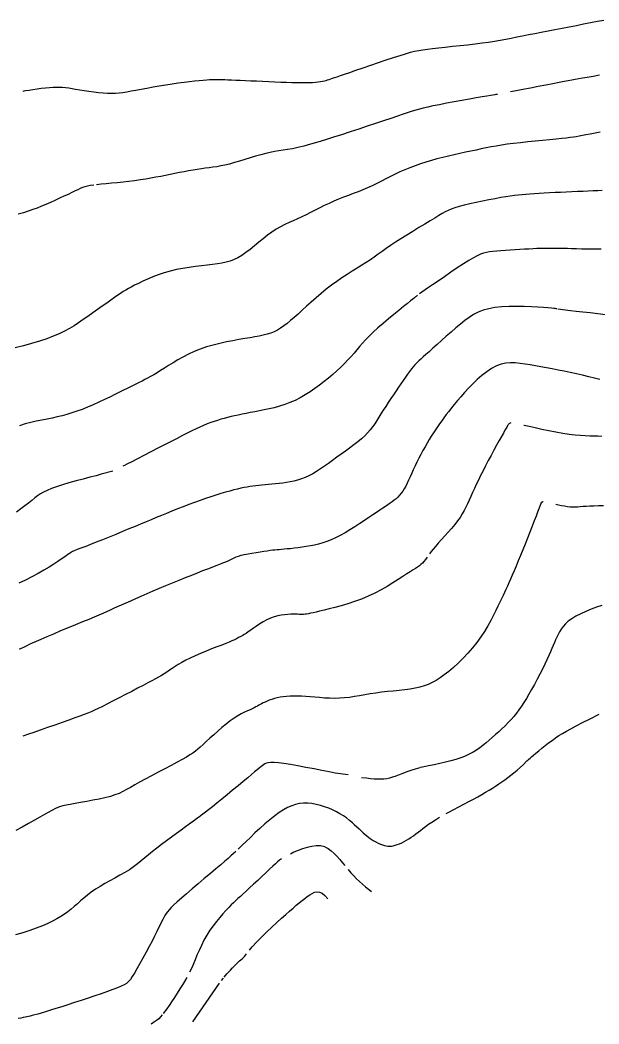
# Model space of a CAD drawing. Header units: millimetres. Extents: x 2235526 to 2245569, y 371981 to 382303.
# Drawn here: x 2243774.1 to 2243974.1, y 377824.5 to 378171 of the extents above; entities that cross this region are included whole.
import ezdxf

# ---------------------------------------------------------------- set-up
doc = ezdxf.new("R2010")
doc.units = ezdxf.units.MM
doc.linetypes.add('CONTI', pattern=[0])
for name, color, linetype, transparency in [('159', 10, 'CONTI', 0.7), ('161', 10, 'CONTI', 0.7), ('163', 10, 'CONTI', 0.7), ('165', 10, 'CONTI', 0.7), ('167', 10, 'CONTI', 0.7), ('169', 10, 'CONTI', 0.7), ('171', 10, 'CONTI', 0.7), ('173', 10, 'CONTI', 0.7), ('175', 10, 'CONTI', 0.7), ('177', 10, 'CONTI', 0.7), ('179', 10, 'CONTI', 0.7), ('181', 10, 'CONTI', 0.7), ('183', 10, 'CONTI', 0.7)]:
    doc.layers.add(name, color=color, linetype=linetype, transparency=transparency)

msp = doc.modelspace()

# ---------------------------------------------------------------- linework, layer by layer
at = {"layer": '159'}
for points in [[(2243853.34, 377850), (2243854.3, 377851.15), (2243855.89, 377852.89), (2243857.58, 377854.63), (2243859.33, 377856.34), (2243861.09, 377857.98), (2243862.79, 377859.54), (2243864.4, 377860.99), (2243865.87, 377862.29), (2243867.21, 377863.46), (2243868.43, 377864.52), (2243869.55, 377865.46), (2243870.58, 377866.32), (2243871.55, 377867.1), (2243872.46, 377867.81), (2243873.33, 377868.47), (2243874.18, 377869.08), (2243875.01, 377869.59), (2243875.85, 377869.96), (2243876.7, 377870.13), (2243877.58, 377870.05), (2243878.48, 377869.66), (2243879.44, 377868.9), (2243880.44, 377867.74)], [(2243851.65, 377847.77), (2243852.32, 377848.68)]]:
    msp.add_lwpolyline(points, dxfattribs=at)
at = {"layer": '159', "elevation": 159}
for points in [[(2243844.66, 377840.72), (2243845.07, 377841.2), (2243845.57, 377841.77), (2243846.14, 377842.41), (2243846.79, 377843.12), (2243847.5, 377843.87), (2243848.28, 377844.66), (2243849.1, 377845.46), (2243849.94, 377846.25), (2243850.79, 377847.02), (2243851.65, 377847.77)], [(2243833.81, 377825.3), (2243843.01, 377838.64)], [(2243843.65, 377839.46), (2243844.35, 377840.33)]]:
    msp.add_lwpolyline(points, dxfattribs=at)
at = {"layer": '161', "elevation": 161}
for points in [[(2243879.44, 377885.64), (2243879.38, 377885.67), (2243877.91, 377885.99), (2243876.43, 377886.02), (2243874.86, 377885.82), (2243873.26, 377885.45), (2243871.68, 377884.94), (2243870.16, 377884.36), (2243868.74, 377883.75), (2243867.48, 377883.16)], [(2243864.45, 377881.52), (2243863.78, 377881.04), (2243863.1, 377880.49), (2243862.34, 377879.81), (2243861.41, 377878.95), (2243860.3, 377877.92), (2243859.03, 377876.72), (2243857.64, 377875.42), (2243856.21, 377874.08), (2243854.79, 377872.75), (2243853.43, 377871.48), (2243852.2, 377870.35), (2243851.14, 377869.37), (2243850.21, 377868.53), (2243849.39, 377867.78), (2243848.61, 377867.07), (2243847.85, 377866.36), (2243847.06, 377865.59), (2243846.2, 377864.72), (2243845.24, 377863.71), (2243844.19, 377862.57), (2243843.08, 377861.3), (2243841.94, 377859.91), (2243840.8, 377858.42), (2243839.68, 377856.83), (2243838.62, 377855.15), (2243837.64, 377853.41), (2243836.75, 377851.64), (2243835.94, 377849.89), (2243835.22, 377848.21), (2243834.59, 377846.66), (2243834.05, 377845.28), (2243833.61, 377844.13), (2243832.66, 377842.34)], [(2243831.73, 377840.58), (2243830.97, 377839.14), (2243830.22, 377837.99), (2243829.35, 377836.64), (2243828.4, 377835.17), (2243827.43, 377833.66), (2243826.48, 377832.2), (2243825.61, 377830.85), (2243824.86, 377829.69), (2243823.59, 377828.16)], [(2243823.15, 377827.62), (2243822.08, 377826.33), (2243821.57, 377825.96), (2243820.95, 377825.51), (2243820.23, 377825), (2243819.42, 377824.44)]]:
    msp.add_lwpolyline(points, dxfattribs=at)
at = {"layer": '161'}
for points in [[(2243879.44, 377885.64), (2243880.52, 377885.06), (2243881.56, 377884.3), (2243882.57, 377883.4), (2243883.56, 377882.39), (2243884.53, 377881.29), (2243885.49, 377880.15), (2243886.31, 377879.16)], [(2243887.4, 377877.85), (2243887.41, 377877.84), (2243888.38, 377876.73), (2243889.36, 377875.66), (2243890.35, 377874.64), (2243891.35, 377873.67), (2243892.37, 377872.74), (2243893.41, 377871.86), (2243894.47, 377871.03), (2243895.56, 377870.25)]]:
    msp.add_lwpolyline(points, dxfattribs=at)
at = {"layer": '163', "elevation": 163}
for points in [[(2243949.18, 377915.29), (2243949.47, 377915.55), (2243949.84, 377915.86), (2243950.28, 377916.24), (2243950.83, 377916.7), (2243951.49, 377917.26), (2243952.33, 377917.97), (2243953.3, 377918.78), (2243954.37, 377919.65), (2243955.51, 377920.57), (2243956.69, 377921.49), (2243957.89, 377922.39), (2243959.09, 377923.24), (2243960.26, 377924.03), (2243961.48, 377924.79), (2243962.82, 377925.57), (2243964.37, 377926.42), (2243966.21, 377927.39), (2243968.42, 377928.52), (2243971.07, 377929.86), (2243974.21, 377931.44)], [(2243889.57, 377893.4), (2243888.95, 377893.96), (2243887.96, 377894.79), (2243886.91, 377895.6), (2243885.8, 377896.36), (2243884.63, 377897.09), (2243883.4, 377897.78), (2243882.1, 377898.41), (2243880.74, 377899), (2243879.33, 377899.51), (2243877.89, 377899.95), (2243876.42, 377900.3), (2243874.95, 377900.55), (2243873.5, 377900.69), (2243872.07, 377900.69), (2243870.67, 377900.56), (2243869.31, 377900.27), (2243867.94, 377899.84), (2243866.55, 377899.23), (2243865.13, 377898.45), (2243863.64, 377897.5), (2243862.07, 377896.35), (2243860.41, 377895.02), (2243858.69, 377893.55), (2243856.96, 377892), (2243855.27, 377890.43), (2243853.67, 377888.9), (2243852.19, 377887.48), (2243850.89, 377886.21), (2243850.14, 377885.48), (2243849.47, 377884.83)], [(2243848.7, 377884.09), (2243847.85, 377883.29), (2243846.98, 377882.49), (2243846.01, 377881.64), (2243844.88, 377880.66), (2243843.51, 377879.49), (2243841.8, 377878.05), (2243839.86, 377876.42), (2243837.77, 377874.67), (2243835.63, 377872.87), (2243833.54, 377871.1), (2243831.57, 377869.43), (2243829.84, 377867.94), (2243828.4, 377866.67), (2243827.24, 377865.6), (2243826.32, 377864.71), (2243825.59, 377863.93), (2243825.01, 377863.25), (2243824.54, 377862.61), (2243824.14, 377861.97), (2243823.76, 377861.3), (2243823.38, 377860.57), (2243822.98, 377859.74), (2243822.52, 377858.78), (2243821.99, 377857.67), (2243821.36, 377856.38), (2243820.6, 377854.87), (2243819.71, 377853.13), (2243818.71, 377851.23), (2243817.64, 377849.24), (2243816.56, 377847.25), (2243815.5, 377845.34), (2243814.51, 377843.58), (2243813.63, 377842.07), (2243812.88, 377840.85), (2243812.22, 377839.89), (2243811.57, 377839.14), (2243810.87, 377838.53), (2243810.05, 377838), (2243809.03, 377837.51), (2243807.74, 377836.98), (2243806.14, 377836.37), (2243804.27, 377835.7), (2243802.19, 377834.97), (2243799.95, 377834.21), (2243797.62, 377833.42), (2243795.26, 377832.64), (2243792.92, 377831.88), (2243790.66, 377831.15), (2243788.51, 377830.47), (2243786.49, 377829.84), (2243784.63, 377829.26), (2243782.95, 377828.74), (2243781.46, 377828.29), (2243780.2, 377827.92), (2243779.17, 377827.63), (2243778.33, 377827.4), (2243777.63, 377827.22), (2243777.02, 377827.08), (2243776.44, 377826.96), (2243775.85, 377826.84), (2243775.19, 377826.71), (2243774.4, 377826.55), (2243773.48, 377826.39)]]:
    msp.add_lwpolyline(points, dxfattribs=at)
at = {"layer": '163'}
for points in [[(2243921.34, 377897.17), (2243922.22, 377897.64), (2243923.94, 377898.56), (2243925.68, 377899.47), (2243927.41, 377900.37), (2243929.1, 377901.26), (2243930.7, 377902.11), (2243932.2, 377902.93), (2243933.58, 377903.71), (2243934.88, 377904.47), (2243936.11, 377905.2), (2243937.27, 377905.92), (2243938.38, 377906.64), (2243939.46, 377907.35), (2243940.52, 377908.06), (2243941.57, 377908.79), (2243942.61, 377909.55), (2243943.67, 377910.34), (2243944.73, 377911.18), (2243945.81, 377912.08), (2243946.9, 377913.06), (2243948.03, 377914.12), (2243949.18, 377915.29)], [(2243889.57, 377893.4), (2243891.21, 377891.82), (2243892.67, 377890.5), (2243893.96, 377889.43), (2243895.11, 377888.56), (2243896.14, 377887.88), (2243897.05, 377887.34), (2243897.87, 377886.92), (2243898.61, 377886.59), (2243899.3, 377886.32), (2243899.95, 377886.11), (2243900.57, 377885.96), (2243901.17, 377885.88), (2243901.77, 377885.86), (2243902.38, 377885.9), (2243903.02, 377886.01), (2243903.69, 377886.18), (2243904.41, 377886.42), (2243905.17, 377886.72), (2243905.97, 377887.07), (2243906.78, 377887.48), (2243907.6, 377887.93), (2243908.43, 377888.42), (2243909.25, 377888.95), (2243910.05, 377889.5), (2243910.83, 377890.09), (2243911.61, 377890.69), (2243912.4, 377891.33), (2243913.25, 377891.99), (2243914.16, 377892.69), (2243915.17, 377893.43), (2243916.3, 377894.2), (2243917.57, 377895.01), (2243918.99, 377895.85)]]:
    msp.add_lwpolyline(points, dxfattribs=at)
at = {"layer": '165', "elevation": 165}
for points in [[(2243975.08, 377968.99), (2243973.25, 377968.35), (2243971.38, 377967.64), (2243969.54, 377966.88), (2243967.78, 377966.08), (2243966.15, 377965.24), (2243964.71, 377964.37), (2243963.5, 377963.5), (2243962.49, 377962.6), (2243961.67, 377961.7), (2243960.99, 377960.79), (2243960.42, 377959.87), (2243959.94, 377958.94), (2243959.52, 377958.02), (2243959.11, 377957.09), (2243958.71, 377956.14), (2243958.29, 377955.14), (2243957.84, 377954.07), (2243957.34, 377952.91), (2243956.77, 377951.64), (2243956.12, 377950.23), (2243955.37, 377948.68), (2243954.54, 377947), (2243953.65, 377945.25), (2243952.72, 377943.47), (2243951.78, 377941.7), (2243950.83, 377939.97), (2243949.9, 377938.34), (2243949.01, 377936.83), (2243948.14, 377935.44), (2243947.29, 377934.15), (2243946.44, 377932.94), (2243945.57, 377931.78), (2243944.67, 377930.68), (2243943.72, 377929.59), (2243942.72, 377928.52), (2243941.67, 377927.46), (2243940.58, 377926.41), (2243939.47, 377925.38), (2243938.35, 377924.38), (2243937.24, 377923.4), (2243936.14, 377922.45), (2243935.07, 377921.54), (2243934.01, 377920.66), (2243932.92, 377919.83), (2243931.79, 377919.04), (2243930.59, 377918.29), (2243929.3, 377917.59), (2243927.89, 377916.94), (2243926.35, 377916.34), (2243924.68, 377915.8), (2243922.9, 377915.29), (2243921.05, 377914.82), (2243919.13, 377914.38), (2243917.16, 377913.97), (2243915.18, 377913.57), (2243913.18, 377913.19), (2243912.37, 377913.04)], [(2243887.51, 377910.53), (2243882.93, 377911.05), (2243880.84, 377911.48), (2243878.37, 377911.99), (2243875.66, 377912.53), (2243872.85, 377913.08), (2243870.08, 377913.59), (2243867.49, 377914.04), (2243865.21, 377914.39), (2243863.35, 377914.62), (2243861.89, 377914.72), (2243860.74, 377914.72), (2243859.86, 377914.63), (2243859.19, 377914.47), (2243858.64, 377914.24), (2243858.17, 377913.97), (2243857.72, 377913.66), (2243857.23, 377913.28), (2243856.66, 377912.82), (2243855.98, 377912.24), (2243855.13, 377911.52), (2243854.08, 377910.62), (2243852.77, 377909.51), (2243851.2, 377908.2), (2243849.42, 377906.72), (2243847.53, 377905.16), (2243845.61, 377903.58), (2243843.76, 377902.07), (2243842.07, 377900.69), (2243840.62, 377899.51), (2243836.75, 377896.52), (2243836.49, 377896.33), (2243836.17, 377896.09), (2243835.76, 377895.77), (2243835.22, 377895.37), (2243834.53, 377894.86), (2243833.65, 377894.22), (2243832.56, 377893.44), (2243831.25, 377892.51), (2243829.74, 377891.44), (2243828.1, 377890.27), (2243826.39, 377889.03), (2243824.66, 377887.76), (2243822.96, 377886.49), (2243821.36, 377885.24), (2243819.89, 377884.05), (2243818.53, 377882.91), (2243817.23, 377881.82), (2243815.96, 377880.76), (2243814.67, 377879.74), (2243813.32, 377878.74), (2243811.87, 377877.76), (2243810.3, 377876.79), (2243808.63, 377875.83), (2243806.89, 377874.87), (2243805.14, 377873.91), (2243803.41, 377872.94), (2243801.74, 377871.97), (2243800.17, 377870.98), (2243798.73, 377869.98), (2243797.41, 377868.97), (2243796.18, 377867.97), (2243795.03, 377866.97), (2243793.92, 377865.99), (2243792.83, 377865.03), (2243791.75, 377864.11), (2243790.64, 377863.24), (2243789.47, 377862.39), (2243788.22, 377861.57), (2243786.86, 377860.77), (2243785.36, 377859.98), (2243783.68, 377859.19), (2243781.81, 377858.38), (2243779.73, 377857.57), (2243777.46, 377856.76), (2243775.04, 377855.97), (2243772.53, 377855.23)]]:
    msp.add_lwpolyline(points, dxfattribs=at)
at = {"layer": '165'}
msp.add_lwpolyline([(2243892.1, 377909.56), (2243893.74, 377909.41), (2243895.2, 377909.28), (2243896.49, 377909.17), (2243897.67, 377909.09), (2243898.76, 377909.07), (2243899.79, 377909.12), (2243900.81, 377909.23), (2243901.84, 377909.44), (2243902.91, 377909.75), (2243904.04, 377910.14), (2243905.23, 377910.59), (2243906.49, 377911.08), (2243907.83, 377911.59), (2243909.25, 377912.11), (2243910.76, 377912.59), (2243912.37, 377913.04)], dxfattribs=at)
at = {"layer": '167', "elevation": 167}
for points in [[(2243954.76, 378004.73), (2243954.72, 378004.73), (2243954.69, 378004.73), (2243954.18, 378004.4), (2243952.91, 378001.13), (2243952.37, 377999.75), (2243951.73, 377998.11), (2243951.01, 377996.27), (2243950.22, 377994.29), (2243949.41, 377992.23), (2243948.58, 377990.14), (2243947.76, 377988.1), (2243946.96, 377986.15), (2243946.21, 377984.3), (2243945.49, 377982.55), (2243944.8, 377980.92), (2243944.15, 377979.4), (2243943.55, 377978), (2243942.98, 377976.72), (2243942.46, 377975.56), (2243941.96, 377974.48), (2243941.46, 377973.44), (2243940.95, 377972.38), (2243940.42, 377971.28), (2243939.83, 377970.08), (2243939.18, 377968.74), (2243938.44, 377967.23), (2243937.61, 377965.57), (2243936.69, 377963.79), (2243935.66, 377961.93), (2243934.52, 377960.01), (2243933.27, 377958.07), (2243931.89, 377956.15), (2243930.4, 377954.27), (2243928.81, 377952.46), (2243927.17, 377950.72), (2243925.49, 377949.09), (2243923.83, 377947.58), (2243922.2, 377946.21), (2243920.66, 377945), (2243919.2, 377943.95), (2243917.82, 377943.06), (2243916.47, 377942.31), (2243915.12, 377941.69), (2243913.72, 377941.17), (2243912.24, 377940.74), (2243910.64, 377940.39), (2243908.89, 377940.1), (2243907.02, 377939.84), (2243905.06, 377939.62), (2243903.04, 377939.41), (2243901, 377939.2), (2243898.97, 377938.97), (2243896.98, 377938.72), (2243895.06, 377938.43), (2243893.2, 377938.11), (2243891.4, 377937.79), (2243889.64, 377937.49), (2243887.9, 377937.23), (2243886.18, 377937.03), (2243884.46, 377936.9), (2243882.73, 377936.86), (2243881.01, 377936.9), (2243879.3, 377936.99), (2243877.61, 377937.13), (2243875.96, 377937.28), (2243874.37, 377937.42), (2243872.83, 377937.55), (2243871.36, 377937.64), (2243869.97, 377937.68), (2243868.64, 377937.68), (2243867.38, 377937.64), (2243866.18, 377937.56), (2243865.04, 377937.43), (2243863.96, 377937.26), (2243862.94, 377937.05), (2243861.97, 377936.8), (2243861.06, 377936.52), (2243860.21, 377936.23), (2243859.44, 377935.93), (2243858.74, 377935.63), (2243858.12, 377935.33), (2243857.57, 377935.05), (2243857.07, 377934.78), (2243856.59, 377934.51), (2243856.11, 377934.24), (2243855.6, 377933.95), (2243855.02, 377933.65), (2243854.35, 377933.32), (2243853.56, 377932.96), (2243852.66, 377932.55), (2243851.66, 377932.07), (2243850.55, 377931.5), (2243849.36, 377930.84), (2243848.08, 377930.05), (2243846.73, 377929.12), (2243845.32, 377928.04), (2243843.87, 377926.86), (2243842.42, 377925.61), (2243841.01, 377924.35), (2243839.67, 377923.11), (2243838.43, 377921.96), (2243837.33, 377920.93), (2243836.38, 377920.06), (2243835.52, 377919.32), (2243834.69, 377918.65), (2243833.81, 377918.02), (2243832.81, 377917.37), (2243831.61, 377916.65), (2243830.13, 377915.82), (2243828.34, 377914.85), (2243826.29, 377913.77), (2243824.08, 377912.6), (2243821.8, 377911.39), (2243819.53, 377910.19), (2243817.38, 377909.03), (2243815.43, 377907.96), (2243813.74, 377906.99), (2243812.27, 377906.14), (2243810.93, 377905.38), (2243809.65, 377904.71), (2243808.33, 377904.1), (2243806.91, 377903.55), (2243805.3, 377903.05), (2243803.45, 377902.57), (2243801.42, 377902.12), (2243799.28, 377901.7), (2243797.13, 377901.31), (2243795.05, 377900.95), (2243793.12, 377900.61), (2243791.43, 377900.3), (2243790.03, 377900.02), (2243788.93, 377899.76), (2243788.06, 377899.53), (2243787.41, 377899.33), (2243786.93, 377899.16), (2243786.59, 377899.02), (2243786.34, 377898.9), (2243782.58, 377896.81), (2243780.99, 377895.92), (2243779.11, 377894.87), (2243777.02, 377893.7), (2243774.83, 377892.47), (2243772.63, 377891.24)], [(2243975.68, 378003.3), (2243973.95, 378003.29), (2243972.35, 378003.26), (2243970.92, 378003.21), (2243969.67, 378003.15), (2243968.59, 378003.06), (2243967.62, 378002.98), (2243966.73, 378002.92), (2243965.88, 378002.88), (2243965.02, 378002.88), (2243964.12, 378002.93), (2243963.18, 378003.04), (2243962.19, 378003.19), (2243961.17, 378003.38), (2243960.17, 378003.59), (2243959.2, 378003.81)]]:
    msp.add_lwpolyline(points, dxfattribs=at)
at = {"layer": '169', "elevation": 169}
for points in [[(2243943.65, 378032.01), (2243942.9, 378031.58), (2243942.82, 378031.46), (2243942.7, 378031.29), (2243942.55, 378031.03), (2243942.33, 378030.66), (2243942.03, 378030.13), (2243941.62, 378029.41), (2243941.08, 378028.46), (2243940.41, 378027.25), (2243939.61, 378025.83), (2243938.73, 378024.24), (2243937.79, 378022.53), (2243936.83, 378020.75), (2243935.86, 378018.94), (2243934.92, 378017.16), (2243934.04, 378015.44), (2243933.21, 378013.79), (2243932.44, 378012.22), (2243931.72, 378010.71), (2243931.04, 378009.26), (2243930.41, 378007.88), (2243929.81, 378006.56), (2243929.25, 378005.3), (2243928.7, 378004.08), (2243928.14, 378002.9), (2243927.53, 378001.73), (2243926.87, 378000.55), (2243926.11, 377999.36), (2243925.25, 377998.13), (2243924.25, 377996.86), (2243923.16, 377995.56), (2243922, 377994.25), (2243920.83, 377992.95), (2243919.67, 377991.68), (2243918.57, 377990.46), (2243917.57, 377989.3), (2243916.82, 377988.4), (2243916.17, 377987.57), (2243915.58, 377986.79)], [(2243975.03, 378027.29), (2243973.7, 378027.34), (2243972.33, 378027.38), (2243970.9, 378027.41), (2243969.36, 378027.47), (2243967.69, 378027.56), (2243965.85, 378027.72), (2243963.82, 378027.97), (2243961.58, 378028.31), (2243959.2, 378028.74), (2243956.76, 378029.21), (2243954.36, 378029.71), (2243952.09, 378030.2), (2243950.02, 378030.66), (2243948.26, 378031.06), (2243948.18, 378031.08), (2243948.1, 378031.1)], [(2243914.72, 377985.61), (2243914.16, 377984.85), (2243913.63, 377984.18), (2243913.12, 377983.6), (2243912.61, 377983.11), (2243912.07, 377982.66), (2243911.45, 377982.22), (2243910.73, 377981.76), (2243909.89, 377981.23), (2243908.89, 377980.6), (2243907.69, 377979.84), (2243906.29, 377978.92), (2243904.69, 377977.87), (2243902.91, 377976.74), (2243900.98, 377975.55), (2243898.9, 377974.36), (2243896.71, 377973.21), (2243894.42, 377972.12), (2243892.06, 377971.15), (2243889.67, 377970.29), (2243887.31, 377969.52), (2243885.02, 377968.85), (2243882.86, 377968.27), (2243880.87, 377967.77), (2243879.11, 377967.34), (2243877.61, 377966.98), (2243876.35, 377966.68), (2243875.31, 377966.44), (2243874.44, 377966.25), (2243873.71, 377966.1), (2243873.09, 377965.99), (2243872.55, 377965.92), (2243872.05, 377965.88), (2243871.57, 377965.87), (2243871.08, 377965.87), (2243870.56, 377965.88), (2243869.97, 377965.9), (2243869.31, 377965.91), (2243868.54, 377965.92), (2243867.64, 377965.9), (2243866.62, 377965.85), (2243865.52, 377965.75), (2243864.34, 377965.59), (2243863.11, 377965.35), (2243861.85, 377965.01), (2243860.59, 377964.55), (2243859.33, 377963.98), (2243858.1, 377963.31), (2243856.92, 377962.59), (2243855.79, 377961.84), (2243854.74, 377961.1), (2243853.78, 377960.41), (2243852.93, 377959.8), (2243852.19, 377959.3), (2243851.57, 377958.9), (2243851.03, 377958.59), (2243850.57, 377958.34), (2243850.18, 377958.13), (2243849.83, 377957.96), (2243849.51, 377957.8), (2243849.21, 377957.64), (2243848.88, 377957.46), (2243848.47, 377957.25), (2243847.95, 377957), (2243847.26, 377956.69), (2243846.36, 377956.3), (2243845.21, 377955.84), (2243843.78, 377955.28), (2243842.12, 377954.63), (2243840.3, 377953.93), (2243838.4, 377953.17), (2243836.49, 377952.39), (2243834.63, 377951.6), (2243832.9, 377950.81), (2243831.35, 377950.04), (2243829.98, 377949.29), (2243828.75, 377948.57), (2243827.65, 377947.87), (2243826.63, 377947.21), (2243825.69, 377946.57), (2243824.78, 377945.97), (2243823.89, 377945.39), (2243822.97, 377944.83), (2243821.98, 377944.25), (2243820.89, 377943.64), (2243819.66, 377942.97), (2243818.24, 377942.21), (2243816.61, 377941.35), (2243814.74, 377940.37), (2243812.68, 377939.31), (2243810.53, 377938.2), (2243808.36, 377937.08), (2243806.25, 377936), (2243804.29, 377935), (2243802.55, 377934.13), (2243801.08, 377933.4), (2243799.82, 377932.79), (2243798.66, 377932.27), (2243797.5, 377931.78), (2243796.25, 377931.29), (2243794.81, 377930.75), (2243793.07, 377930.12), (2243790.97, 377929.38), (2243788.61, 377928.54), (2243786.09, 377927.67), (2243783.56, 377926.78), (2243781.11, 377925.93), (2243778.89, 377925.16), (2243777.02, 377924.51), (2243775.04, 377923.8)]]:
    msp.add_lwpolyline(points, dxfattribs=at)
at = {"layer": '171', "elevation": 171}
msp.add_lwpolyline([(2243974.42, 378046.93), (2243972.54, 378047.4), (2243970.54, 378047.88), (2243968.45, 378048.38), (2243966.32, 378048.87), (2243964.18, 378049.35), (2243962.06, 378049.79), (2243959.98, 378050.21), (2243957.94, 378050.6), (2243955.95, 378050.97), (2243954.01, 378051.32), (2243952.12, 378051.66), (2243950.3, 378051.97), (2243948.55, 378052.27), (2243946.85, 378052.51), (2243945.19, 378052.67), (2243943.56, 378052.69), (2243941.94, 378052.55), (2243940.31, 378052.2), (2243938.67, 378051.6), (2243937.01, 378050.73), (2243935.33, 378049.62), (2243933.67, 378048.34), (2243932.05, 378046.92), (2243930.48, 378045.43), (2243928.99, 378043.91), (2243927.6, 378042.41), (2243926.33, 378040.99), (2243925.17, 378039.64), (2243924.1, 378038.35), (2243923.12, 378037.12), (2243922.21, 378035.94), (2243921.36, 378034.82), (2243920.56, 378033.73), (2243919.78, 378032.67), (2243919.04, 378031.63), (2243918.31, 378030.6), (2243917.59, 378029.55), (2243916.89, 378028.49), (2243916.18, 378027.38), (2243915.46, 378026.23), (2243914.74, 378025.01), (2243914.01, 378023.74), (2243913.28, 378022.43), (2243912.56, 378021.1), (2243911.86, 378019.76), (2243911.19, 378018.42), (2243910.55, 378017.1), (2243909.96, 378015.81), (2243909.4, 378014.56), (2243908.86, 378013.36), (2243908.34, 378012.22), (2243907.84, 378011.14), (2243907.33, 378010.14), (2243906.82, 378009.23), (2243906.3, 378008.4), (2243905.76, 378007.66), (2243905.2, 378006.98), (2243904.62, 378006.36), (2243904.01, 378005.78), (2243903.37, 378005.24), (2243902.69, 378004.72), (2243901.97, 378004.2), (2243901.2, 378003.67), (2243900.36, 378003.11), (2243899.44, 378002.51), (2243898.41, 378001.84), (2243897.27, 378001.09), (2243896, 378000.24), (2243894.58, 377999.29), (2243893.05, 377998.26), (2243891.43, 377997.18), (2243889.75, 377996.08), (2243888.05, 377995.01), (2243886.37, 377994.01), (2243884.72, 377993.09), (2243883.13, 377992.29), (2243881.61, 377991.61), (2243880.13, 377991.04), (2243878.68, 377990.55), (2243877.26, 377990.14), (2243875.84, 377989.79), (2243874.42, 377989.5), (2243872.99, 377989.25), (2243871.57, 377989.03), (2243870.17, 377988.84), (2243868.83, 377988.68), (2243867.57, 377988.55), (2243866.41, 377988.44), (2243865.37, 377988.35), (2243864.47, 377988.27), (2243863.67, 377988.2), (2243862.92, 377988.13), (2243862.18, 377988.06), (2243861.39, 377987.98), (2243860.52, 377987.87), (2243859.51, 377987.74), (2243858.33, 377987.58), (2243857.02, 377987.39), (2243855.64, 377987.17), (2243854.23, 377986.94), (2243852.86, 377986.68), (2243851.57, 377986.42), (2243850.42, 377986.14), (2243849.45, 377985.86), (2243848.63, 377985.57), (2243847.91, 377985.28), (2243847.23, 377984.96), (2243846.56, 377984.63), (2243845.84, 377984.29), (2243845.03, 377983.91), (2243844.08, 377983.51), (2243843, 377983.08), (2243841.76, 377982.6), (2243840.37, 377982.08), (2243838.84, 377981.5), (2243837.14, 377980.85), (2243835.29, 377980.13), (2243833.28, 377979.34), (2243831.15, 377978.49), (2243828.93, 377977.59), (2243826.67, 377976.66), (2243824.39, 377975.71), (2243822.14, 377974.76), (2243819.96, 377973.83), (2243817.87, 377972.93), (2243815.88, 377972.07), (2243814.01, 377971.25), (2243812.25, 377970.47), (2243810.61, 377969.74), (2243809.09, 377969.06), (2243807.7, 377968.43), (2243806.43, 377967.86), (2243805.22, 377967.32), (2243804.01, 377966.79), (2243802.73, 377966.23), (2243801.31, 377965.63), (2243799.7, 377964.95), (2243797.82, 377964.16), (2243795.64, 377963.25), (2243793.22, 377962.26), (2243790.68, 377961.2), (2243788.12, 377960.14), (2243785.64, 377959.1), (2243783.33, 377958.13), (2243781.31, 377957.26), (2243779.66, 377956.53), (2243778.33, 377955.93), (2243777.29, 377955.43), (2243776.46, 377955.03), (2243775.81, 377954.7), (2243775.27, 377954.44), (2243774.78, 377954.22), (2243774.31, 377954.02), (2243773.83, 377953.82)], dxfattribs=at)
at = {"layer": '173', "elevation": 173}
for points in [[(2243959.57, 378071.31), (2243959.35, 378071.35), (2243959.01, 378071.4), (2243958.47, 378071.47), (2243957.65, 378071.55), (2243956.48, 378071.64), (2243954.88, 378071.77), (2243952.98, 378071.9), (2243950.74, 378072.02), (2243948.28, 378072.13), (2243945.68, 378072.18), (2243943.06, 378072.15), (2243940.51, 378072.03), (2243938.14, 378071.78), (2243936.01, 378071.38), (2243934.12, 378070.84), (2243932.4, 378070.16), (2243930.8, 378069.34), (2243929.28, 378068.38), (2243927.77, 378067.29), (2243926.24, 378066.07), (2243924.64, 378064.73), (2243922.99, 378063.31), (2243921.34, 378061.85), (2243919.72, 378060.4), (2243918.18, 378059), (2243916.74, 378057.7), (2243915.46, 378056.54), (2243914.34, 378055.56), (2243913.39, 378054.72), (2243912.56, 378053.99), (2243911.83, 378053.32), (2243911.17, 378052.69), (2243910.54, 378052.04), (2243909.93, 378051.34), (2243909.29, 378050.56), (2243908.63, 378049.7), (2243907.94, 378048.75), (2243907.22, 378047.73), (2243906.47, 378046.64), (2243905.69, 378045.48), (2243904.86, 378044.25), (2243904, 378042.98), (2243903.11, 378041.66), (2243902.21, 378040.33), (2243901.32, 378038.99), (2243900.44, 378037.66), (2243899.59, 378036.36), (2243898.79, 378035.11), (2243898.04, 378033.92), (2243897.32, 378032.78), (2243896.61, 378031.69), (2243895.86, 378030.62), (2243895.06, 378029.58), (2243894.17, 378028.55), (2243893.16, 378027.51), (2243892.02, 378026.47), (2243890.75, 378025.41), (2243889.39, 378024.35), (2243887.97, 378023.28), (2243886.49, 378022.21), (2243885.01, 378021.14), (2243883.53, 378020.08), (2243882.08, 378019.02), (2243880.66, 378017.99), (2243879.27, 378016.99), (2243877.9, 378016.05), (2243876.55, 378015.17), (2243875.22, 378014.38), (2243873.9, 378013.68), (2243872.58, 378013.09), (2243871.28, 378012.6), (2243869.98, 378012.2), (2243868.69, 378011.87), (2243867.41, 378011.6), (2243866.13, 378011.38), (2243864.86, 378011.2), (2243863.59, 378011.04), (2243862.35, 378010.9), (2243861.12, 378010.77), (2243859.91, 378010.66), (2243858.75, 378010.55), (2243857.62, 378010.45), (2243856.55, 378010.34), (2243855.52, 378010.24), (2243854.53, 378010.12), (2243853.54, 378009.98), (2243852.55, 378009.82), (2243851.51, 378009.63), (2243850.41, 378009.4), (2243849.22, 378009.13), (2243847.93, 378008.8), (2243846.53, 378008.43), (2243845.04, 378008.01), (2243843.45, 378007.55), (2243841.78, 378007.03), (2243840.03, 378006.46), (2243838.21, 378005.85), (2243836.33, 378005.18), (2243834.4, 378004.48), (2243832.44, 378003.76), (2243830.47, 378003.01), (2243828.52, 378002.25), (2243826.6, 378001.49), (2243824.73, 378000.74), (2243822.93, 378000), (2243821.17, 377999.27), (2243819.41, 377998.54), (2243817.63, 377997.79), (2243815.77, 377997.02), (2243813.82, 377996.2), (2243811.74, 377995.34), (2243809.51, 377994.43), (2243807.18, 377993.48), (2243804.84, 377992.53), (2243802.55, 377991.62), (2243800.4, 377990.76), (2243798.45, 377989.99), (2243796.78, 377989.34), (2243795.45, 377988.83), (2243794.43, 377988.44), (2243793.65, 377988.15), (2243793.06, 377987.92), (2243792.61, 377987.73), (2243792.25, 377987.56), (2243791.91, 377987.38), (2243791.55, 377987.15), (2243791.14, 377986.87), (2243790.64, 377986.52), (2243790.02, 377986.09), (2243789.24, 377985.56), (2243788.29, 377984.91), (2243787.13, 377984.14), (2243785.73, 377983.22), (2243784.12, 377982.21), (2243782.31, 377981.11), (2243780.33, 377979.97), (2243778.21, 377978.83), (2243775.97, 377977.71), (2243773.64, 377976.65)], [(2243976.33, 378069.27), (2243973.65, 378069.58), (2243971, 378069.89), (2243968.48, 378070.19), (2243966.21, 378070.46), (2243964.29, 378070.69), (2243959.89, 378071.26)]]:
    msp.add_lwpolyline(points, dxfattribs=at)
at = {"layer": '175', "elevation": 175}
for points in [[(2243974.8, 378091.95), (2243972.46, 378091.92), (2243970.24, 378091.92), (2243968.17, 378091.96), (2243966.29, 378092.01), (2243964.63, 378092.06), (2243963.17, 378092.1), (2243961.87, 378092.13), (2243960.68, 378092.16), (2243959.57, 378092.18), (2243958.5, 378092.19), (2243957.42, 378092.19), (2243956.31, 378092.18), (2243955.16, 378092.17), (2243953.94, 378092.13), (2243952.67, 378092.09), (2243951.32, 378092.04), (2243949.89, 378091.97), (2243948.38, 378091.89), (2243946.78, 378091.8), (2243945.12, 378091.7), (2243943.46, 378091.58), (2243941.81, 378091.46), (2243940.24, 378091.34), (2243938.77, 378091.21), (2243937.44, 378091.09), (2243936.29, 378090.95), (2243935.25, 378090.78), (2243934.24, 378090.53), (2243933.21, 378090.17), (2243932.06, 378089.66), (2243930.73, 378088.95), (2243929.15, 378088), (2243927.26, 378086.81), (2243925.15, 378085.43), (2243922.92, 378083.93), (2243920.68, 378082.4), (2243918.52, 378080.92), (2243916.57, 378079.56), (2243914.91, 378078.41), (2243912.09, 378076.45)], [(2243911.44, 378076), (2243911.2, 378075.83), (2243911.11, 378075.75), (2243910.98, 378075.63), (2243910.74, 378075.43), (2243910.37, 378075.12), (2243909.8, 378074.67), (2243909.01, 378074.03), (2243907.94, 378073.17), (2243906.58, 378072.09), (2243904.97, 378070.8), (2243903.2, 378069.37), (2243901.35, 378067.86), (2243899.5, 378066.3), (2243897.72, 378064.76), (2243896.1, 378063.28), (2243894.69, 378061.91), (2243893.47, 378060.64), (2243892.39, 378059.44), (2243891.39, 378058.28), (2243890.44, 378057.16), (2243889.49, 378056.03), (2243888.48, 378054.88), (2243887.39, 378053.7), (2243886.2, 378052.47), (2243884.93, 378051.22), (2243883.58, 378049.96), (2243882.16, 378048.7), (2243880.68, 378047.43), (2243879.14, 378046.19), (2243877.57, 378044.97), (2243875.94, 378043.8), (2243874.28, 378042.67), (2243872.59, 378041.61), (2243870.86, 378040.63), (2243869.11, 378039.74), (2243867.33, 378038.95), (2243865.54, 378038.27), (2243863.74, 378037.69), (2243861.95, 378037.2), (2243860.19, 378036.78), (2243858.46, 378036.42), (2243856.79, 378036.09), (2243855.19, 378035.79), (2243853.66, 378035.5), (2243852.22, 378035.22), (2243850.83, 378034.95), (2243849.51, 378034.67), (2243848.24, 378034.39), (2243847.01, 378034.11), (2243845.81, 378033.82), (2243844.64, 378033.51), (2243843.48, 378033.19), (2243842.32, 378032.84), (2243841.16, 378032.46), (2243839.98, 378032.05), (2243838.78, 378031.59), (2243837.54, 378031.09), (2243836.26, 378030.52), (2243834.9, 378029.9), (2243833.45, 378029.2), (2243831.89, 378028.43), (2243830.19, 378027.57), (2243828.33, 378026.62), (2243826.28, 378025.57), (2243824.04, 378024.41), (2243821.68, 378023.2), (2243819.28, 378021.96), (2243816.92, 378020.75), (2243814.7, 378019.6), (2243812.68, 378018.56), (2243810.96, 378017.67), (2243810.25, 378017.3), (2243809.62, 378016.98)], [(2243806.14, 378015.31), (2243802.16, 378014.21), (2243800.35, 378013.74), (2243798.22, 378013.19), (2243795.88, 378012.58), (2243793.44, 378011.92), (2243791.02, 378011.24), (2243788.72, 378010.56), (2243786.67, 378009.9), (2243784.94, 378009.28), (2243783.49, 378008.68), (2243782.26, 378008.07), (2243781.18, 378007.45), (2243780.18, 378006.78), (2243779.2, 378006.05), (2243778.15, 378005.23), (2243777, 378004.31), (2243775.73, 378003.31), (2243774.35, 378002.26), (2243772.85, 378001.18)]]:
    msp.add_lwpolyline(points, dxfattribs=at)
at = {"layer": '177', "elevation": 177}
msp.add_lwpolyline([(2243975.16, 378112.19), (2243973.72, 378112.1), (2243972.13, 378112.02), (2243970.41, 378111.94), (2243968.59, 378111.86), (2243966.7, 378111.79), (2243964.77, 378111.71), (2243962.81, 378111.63), (2243960.85, 378111.53), (2243958.92, 378111.43), (2243957.03, 378111.33), (2243955.2, 378111.22), (2243953.45, 378111.1), (2243951.79, 378110.99), (2243950.26, 378110.89), (2243948.84, 378110.79), (2243947.51, 378110.68), (2243946.2, 378110.55), (2243944.87, 378110.4), (2243943.45, 378110.22), (2243941.9, 378109.99), (2243940.16, 378109.7), (2243938.19, 378109.34), (2243936.06, 378108.93), (2243933.85, 378108.48), (2243931.63, 378108.01), (2243929.49, 378107.53), (2243927.51, 378107.05), (2243925.76, 378106.59), (2243924.31, 378106.15), (2243923.09, 378105.72), (2243922.01, 378105.27), (2243920.99, 378104.76), (2243919.94, 378104.17), (2243918.77, 378103.48), (2243917.4, 378102.65), (2243915.76, 378101.66), (2243913.9, 378100.55), (2243911.89, 378099.34), (2243909.81, 378098.07), (2243907.72, 378096.79), (2243905.69, 378095.52), (2243903.81, 378094.31), (2243902.11, 378093.18), (2243900.58, 378092.12), (2243899.16, 378091.11), (2243897.82, 378090.15), (2243896.49, 378089.2), (2243895.14, 378088.27), (2243893.72, 378087.32), (2243892.2, 378086.34), (2243890.57, 378085.33), (2243888.87, 378084.27), (2243887.11, 378083.16), (2243885.31, 378081.99), (2243883.49, 378080.76), (2243881.67, 378079.45), (2243879.87, 378078.06), (2243878.1, 378076.61), (2243876.37, 378075.14), (2243874.7, 378073.67), (2243873.1, 378072.23), (2243871.58, 378070.84), (2243870.15, 378069.54), (2243868.82, 378068.35), (2243867.57, 378067.27), (2243866.38, 378066.29), (2243865.24, 378065.42), (2243864.12, 378064.66), (2243863, 378063.99), (2243861.87, 378063.42), (2243860.69, 378062.94), (2243859.46, 378062.54), (2243858.15, 378062.2), (2243856.74, 378061.89), (2243855.22, 378061.61), (2243853.55, 378061.33), (2243851.73, 378061.03), (2243849.74, 378060.7), (2243847.61, 378060.33), (2243845.38, 378059.9), (2243843.1, 378059.41), (2243840.81, 378058.84), (2243838.54, 378058.18), (2243836.34, 378057.43), (2243834.25, 378056.58), (2243832.27, 378055.66), (2243830.39, 378054.68), (2243828.63, 378053.68), (2243826.98, 378052.68), (2243825.43, 378051.72), (2243823.99, 378050.82), (2243822.66, 378050.01), (2243821.43, 378049.27), (2243820.28, 378048.6), (2243819.19, 378047.99), (2243818.17, 378047.43), (2243817.19, 378046.9), (2243816.24, 378046.4), (2243815.3, 378045.92), (2243814.36, 378045.44), (2243813.37, 378044.94), (2243812.32, 378044.42), (2243811.17, 378043.85), (2243809.89, 378043.22), (2243808.46, 378042.51), (2243806.85, 378041.73), (2243805.1, 378040.88), (2243803.24, 378039.99), (2243801.32, 378039.1), (2243799.36, 378038.22), (2243797.43, 378037.39), (2243795.54, 378036.63), (2243793.73, 378035.96), (2243791.99, 378035.38), (2243790.29, 378034.87), (2243788.61, 378034.41), (2243786.93, 378034), (2243785.21, 378033.62), (2243783.44, 378033.26), (2243781.59, 378032.9), (2243779.7, 378032.52), (2243777.78, 378032.09), (2243775.86, 378031.6), (2243773.97, 378031)], dxfattribs=at)
at = {"layer": '179', "elevation": 179}
msp.add_lwpolyline([(2243974.48, 378132.31), (2243972.73, 378131.96), (2243971.08, 378131.63), (2243969.6, 378131.34), (2243968.35, 378131.1), (2243967.27, 378130.89), (2243966.26, 378130.71), (2243965.25, 378130.56), (2243964.13, 378130.41), (2243962.81, 378130.25), (2243961.22, 378130.09), (2243959.28, 378129.9), (2243957.06, 378129.69), (2243954.63, 378129.46), (2243952.09, 378129.21), (2243949.52, 378128.95), (2243947, 378128.67), (2243944.61, 378128.39), (2243942.43, 378128.1), (2243940.43, 378127.8), (2243938.57, 378127.5), (2243936.8, 378127.18), (2243935.08, 378126.85), (2243933.38, 378126.5), (2243931.63, 378126.14), (2243929.82, 378125.77), (2243927.94, 378125.37), (2243926.02, 378124.95), (2243924.06, 378124.51), (2243922.08, 378124.05), (2243920.1, 378123.56), (2243918.14, 378123.04), (2243916.19, 378122.5), (2243914.28, 378121.92), (2243912.41, 378121.31), (2243910.57, 378120.67), (2243908.77, 378120), (2243907.02, 378119.29), (2243905.32, 378118.55), (2243903.68, 378117.78), (2243902.07, 378116.98), (2243900.49, 378116.18), (2243898.92, 378115.37), (2243897.36, 378114.58), (2243895.78, 378113.81), (2243894.18, 378113.08), (2243892.55, 378112.39), (2243890.89, 378111.73), (2243889.21, 378111.09), (2243887.52, 378110.46), (2243885.83, 378109.82), (2243884.15, 378109.16), (2243882.48, 378108.47), (2243880.84, 378107.73), (2243879.22, 378106.96), (2243877.62, 378106.16), (2243876.05, 378105.36), (2243874.5, 378104.57), (2243872.97, 378103.81), (2243871.46, 378103.08), (2243869.97, 378102.4), (2243868.49, 378101.74), (2243867.02, 378101.07), (2243865.56, 378100.38), (2243864.09, 378099.62), (2243862.61, 378098.78), (2243861.11, 378097.82), (2243859.6, 378096.72), (2243858.08, 378095.53), (2243856.56, 378094.29), (2243855.05, 378093.04), (2243853.56, 378091.84), (2243852.11, 378090.73), (2243850.71, 378089.76), (2243849.35, 378088.97), (2243848.02, 378088.33), (2243846.67, 378087.83), (2243845.29, 378087.44), (2243843.84, 378087.13), (2243842.28, 378086.87), (2243840.59, 378086.65), (2243838.74, 378086.43), (2243836.75, 378086.19), (2243834.67, 378085.93), (2243832.51, 378085.63), (2243830.33, 378085.28), (2243828.14, 378084.85), (2243825.98, 378084.34), (2243823.88, 378083.73), (2243821.87, 378083.05), (2243819.96, 378082.32), (2243818.17, 378081.56), (2243816.52, 378080.82), (2243815.02, 378080.1), (2243813.7, 378079.44), (2243812.55, 378078.85), (2243811.55, 378078.31), (2243810.63, 378077.79), (2243809.75, 378077.25), (2243808.84, 378076.67), (2243807.86, 378076.01), (2243806.75, 378075.24), (2243805.47, 378074.34), (2243804.05, 378073.33), (2243802.51, 378072.23), (2243800.9, 378071.08), (2243799.24, 378069.9), (2243797.57, 378068.73), (2243795.93, 378067.6), (2243794.34, 378066.52), (2243792.76, 378065.51), (2243791.14, 378064.54), (2243789.43, 378063.61), (2243787.59, 378062.72), (2243785.56, 378061.85), (2243783.31, 378061.01), (2243780.79, 378060.18), (2243778.09, 378059.38), (2243775.28, 378058.61), (2243772.46, 378057.9)], dxfattribs=at)
at = {"layer": '181', "elevation": 181}
for points in [[(2243974.33, 378151.95), (2243972.06, 378151.56), (2243970.06, 378151.21), (2243968.43, 378150.92), (2243967.08, 378150.67), (2243965.88, 378150.45), (2243964.73, 378150.24), (2243963.49, 378150), (2243962.06, 378149.73), (2243960.3, 378149.39), (2243958.15, 378148.98), (2243955.7, 378148.51), (2243953.07, 378148.01), (2243950.4, 378147.5), (2243947.82, 378147.01), (2243945.47, 378146.56), (2243943.48, 378146.18)], [(2243939.03, 378145.35), (2243938.9, 378145.33), (2243938.73, 378145.31), (2243938.48, 378145.27), (2243938.08, 378145.21), (2243937.47, 378145.11), (2243936.58, 378144.96), (2243935.36, 378144.75), (2243933.75, 378144.47), (2243931.7, 378144.11), (2243929.32, 378143.69), (2243926.73, 378143.22), (2243924.06, 378142.73), (2243921.42, 378142.25), (2243918.95, 378141.78), (2243916.76, 378141.34), (2243914.94, 378140.97), (2243913.42, 378140.62), (2243912.09, 378140.28), (2243910.84, 378139.93), (2243909.57, 378139.53), (2243908.15, 378139.06), (2243906.48, 378138.5), (2243904.48, 378137.82), (2243902.18, 378137.05), (2243899.63, 378136.19), (2243896.9, 378135.28), (2243894.03, 378134.33), (2243891.09, 378133.36), (2243888.13, 378132.38), (2243885.21, 378131.43), (2243882.36, 378130.52), (2243879.6, 378129.66), (2243876.97, 378128.86), (2243874.48, 378128.14), (2243872.18, 378127.51), (2243870.09, 378127), (2243868.22, 378126.6), (2243866.53, 378126.29), (2243864.97, 378126.04), (2243863.49, 378125.82), (2243862.03, 378125.59), (2243860.54, 378125.32), (2243858.97, 378124.97), (2243857.28, 378124.53), (2243855.49, 378124.02), (2243853.65, 378123.46), (2243851.78, 378122.87), (2243849.94, 378122.3), (2243848.15, 378121.77), (2243846.46, 378121.3), (2243844.9, 378120.92), (2243843.44, 378120.62), (2243842.07, 378120.38), (2243840.74, 378120.18), (2243839.43, 378120), (2243838.11, 378119.83), (2243836.76, 378119.64), (2243835.34, 378119.43), (2243833.86, 378119.19), (2243832.34, 378118.92), (2243830.78, 378118.64), (2243829.19, 378118.33), (2243827.58, 378118.02), (2243825.97, 378117.7), (2243824.35, 378117.37), (2243822.72, 378117.04), (2243821.05, 378116.71), (2243819.34, 378116.39), (2243817.55, 378116.08), (2243815.67, 378115.79), (2243813.68, 378115.51), (2243811.73, 378115.28), (2243809.72, 378115.06), (2243807.71, 378114.86), (2243805.72, 378114.67), (2243803.83, 378114.49), (2243802.08, 378114.31), (2243800.51, 378114.14)], [(2243799.64, 378114.03), (2243798.39, 378113.84), (2243797.37, 378113.64), (2243796.49, 378113.42), (2243795.7, 378113.15), (2243794.93, 378112.83), (2243794.1, 378112.45), (2243793.14, 378112), (2243792, 378111.45), (2243790.7, 378110.83), (2243789.27, 378110.16), (2243787.75, 378109.46), (2243786.18, 378108.75), (2243784.6, 378108.04), (2243783.03, 378107.36), (2243781.51, 378106.72), (2243780.01, 378106.12), (2243778.49, 378105.55), (2243776.92, 378105.01), (2243775.25, 378104.48), (2243773.46, 378103.95)]]:
    msp.add_lwpolyline(points, dxfattribs=at)
at = {"layer": '183', "elevation": 183}
msp.add_lwpolyline([(2243775.14, 378146.5), (2243775.58, 378146.57), (2243776.05, 378146.64), (2243777.25, 378146.83), (2243778.57, 378147.04), (2243779.97, 378147.24), (2243781.41, 378147.43), (2243782.85, 378147.61), (2243784.24, 378147.74), (2243785.53, 378147.84), (2243786.71, 378147.88), (2243787.79, 378147.87), (2243788.82, 378147.81), (2243789.85, 378147.71), (2243790.91, 378147.56), (2243792.06, 378147.38), (2243793.32, 378147.17), (2243794.74, 378146.94), (2243796.28, 378146.69), (2243797.91, 378146.44), (2243799.57, 378146.2), (2243801.22, 378146), (2243802.83, 378145.84), (2243804.35, 378145.74), (2243805.75, 378145.72), (2243807.07, 378145.76), (2243808.35, 378145.87), (2243809.65, 378146.03), (2243811.01, 378146.25), (2243812.48, 378146.51), (2243814.12, 378146.82), (2243815.94, 378147.16), (2243817.93, 378147.53), (2243820.04, 378147.9), (2243822.22, 378148.29), (2243824.43, 378148.66), (2243826.62, 378149), (2243828.75, 378149.32), (2243830.78, 378149.58), (2243832.68, 378149.81), (2243834.43, 378150), (2243836.01, 378150.15), (2243837.42, 378150.27), (2243838.62, 378150.37), (2243839.6, 378150.43), (2243843.18, 378150.47), (2243843.92, 378150.45), (2243844.84, 378150.42), (2243845.93, 378150.38), (2243847.19, 378150.34), (2243848.61, 378150.28), (2243850.2, 378150.22), (2243851.94, 378150.15), (2243853.83, 378150.06), (2243855.84, 378149.96), (2243857.91, 378149.86), (2243860.02, 378149.76), (2243862.12, 378149.67), (2243864.17, 378149.58), (2243866.13, 378149.51), (2243867.97, 378149.45), (2243869.67, 378149.42), (2243871.25, 378149.4), (2243872.69, 378149.4), (2243874, 378149.43), (2243875.17, 378149.48), (2243876.21, 378149.54), (2243877.12, 378149.64), (2243877.92, 378149.75), (2243878.62, 378149.88), (2243879.25, 378150.02), (2243879.82, 378150.17), (2243880.36, 378150.34), (2243880.89, 378150.51), (2243881.43, 378150.69), (2243882.04, 378150.89), (2243882.76, 378151.14), (2243883.66, 378151.44), (2243884.8, 378151.83), (2243886.23, 378152.32), (2243888, 378152.93), (2243890.16, 378153.68), (2243892.6, 378154.52), (2243895.23, 378155.42), (2243897.93, 378156.34), (2243900.6, 378157.23), (2243903.11, 378158.07), (2243905.37, 378158.79), (2243907.29, 378159.38), (2243908.94, 378159.85), (2243910.42, 378160.22), (2243911.83, 378160.52), (2243913.26, 378160.76), (2243914.82, 378160.98), (2243916.61, 378161.19), (2243918.68, 378161.42), (2243921.01, 378161.66), (2243923.5, 378161.92), (2243926.1, 378162.2), (2243928.71, 378162.49), (2243931.27, 378162.78), (2243933.7, 378163.09), (2243935.94, 378163.4), (2243938.03, 378163.73), (2243940, 378164.06), (2243941.9, 378164.4), (2243943.78, 378164.76), (2243945.68, 378165.14), (2243947.66, 378165.53), (2243949.73, 378165.95), (2243951.91, 378166.38), (2243954.17, 378166.82), (2243956.51, 378167.28), (2243958.9, 378167.74), (2243961.34, 378168.21), (2243963.81, 378168.69), (2243966.3, 378169.16), (2243968.78, 378169.63), (2243971.2, 378170.1), (2243973.56, 378170.55), (2243975.8, 378170.98)], dxfattribs=at)

doc.saveas('drawing.dxf')
